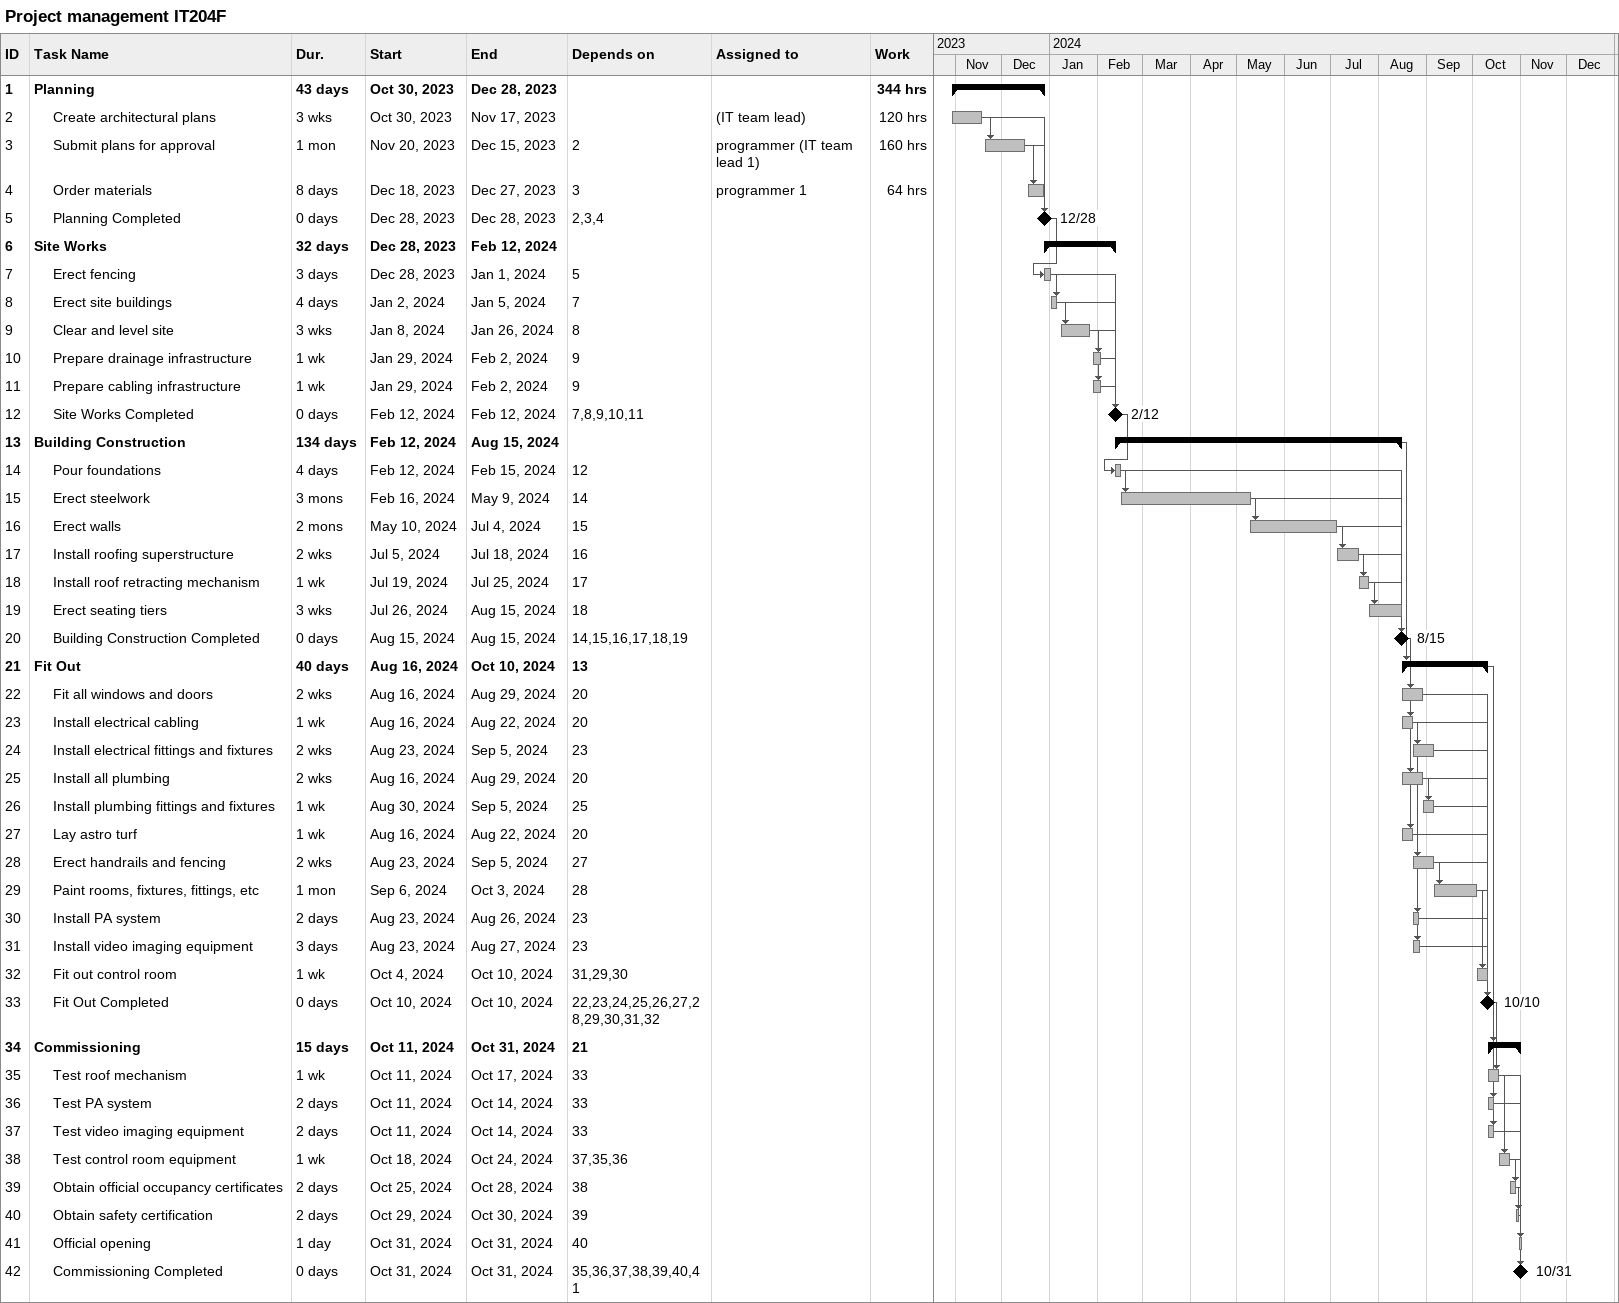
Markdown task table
Project management IT204F

| ID | Level | Task | Duration | Start | Finish | Predecessors | Resources | Work (h) |
|---|---|---|---|---|---|---|---|---|
| 1 | 1 | **Planning** | 43d | 2023-10-30 | 2023-12-28 |  |  | 344 |
| 2 | 2 | Create architectural plans | 3w | 2023-10-30 | 2023-11-17 |  | (IT team lead) | 120 |
| 3 | 2 | Submit plans for approval | 1mo | 2023-11-20 | 2023-12-15 | 2 | programmer (IT team lead 1) | 160 |
| 4 | 2 | Order materials | 8d | 2023-12-18 | 2023-12-27 | 3 | programmer 1 | 64 |
| 5 | 2 | Planning Completed | 0d | 2023-12-28 | 2023-12-28 | 2, 3, 4 |  |  |
| 6 | 1 | **Site Works** | 32d | 2023-12-28 | 2024-02-12 |  |  |  |
| 7 | 2 | Erect fencing | 3d | 2023-12-28 | 2024-01-01 | 5 |  |  |
| 8 | 2 | Erect site buildings | 4d | 2024-01-02 | 2024-01-05 | 7 |  |  |
| 9 | 2 | Clear and level site | 3w | 2024-01-08 | 2024-01-26 | 8 |  |  |
| 10 | 2 | Prepare drainage infrastructure | 1w | 2024-01-29 | 2024-02-02 | 9 |  |  |
| 11 | 2 | Prepare cabling infrastructure | 1w | 2024-01-29 | 2024-02-02 | 9 |  |  |
| 12 | 2 | Site Works Completed | 0d | 2024-02-12 | 2024-02-12 | 7, 8, 9, 10, 11 |  |  |
| 13 | 1 | **Building Construction** | 134d | 2024-02-12 | 2024-08-15 |  |  |  |
| 14 | 2 | Pour foundations | 4d | 2024-02-12 | 2024-02-15 | 12 |  |  |
| 15 | 2 | Erect steelwork | 3mo | 2024-02-16 | 2024-05-09 | 14 |  |  |
| 16 | 2 | Erect walls | 2mo | 2024-05-10 | 2024-07-04 | 15 |  |  |
| 17 | 2 | Install roofing superstructure | 2w | 2024-07-05 | 2024-07-18 | 16 |  |  |
| 18 | 2 | Install roof retracting mechanism | 1w | 2024-07-19 | 2024-07-25 | 17 |  |  |
| 19 | 2 | Erect seating tiers | 3w | 2024-07-26 | 2024-08-15 | 18 |  |  |
| 20 | 2 | Building Construction Completed | 0d | 2024-08-15 | 2024-08-15 | 14, 15, 16, 17, 18, 19 |  |  |
| 21 | 1 | **Fit Out** | 40d | 2024-08-16 | 2024-10-10 | 13 |  |  |
| 22 | 2 | Fit all windows and doors | 2w | 2024-08-16 | 2024-08-29 | 20 |  |  |
| 23 | 2 | Install electrical cabling | 1w | 2024-08-16 | 2024-08-22 | 20 |  |  |
| 24 | 2 | Install electrical fittings and fixtures | 2w | 2024-08-23 | 2024-09-05 | 23 |  |  |
| 25 | 2 | Install all plumbing | 2w | 2024-08-16 | 2024-08-29 | 20 |  |  |
| 26 | 2 | Install plumbing fittings and fixtures | 1w | 2024-08-30 | 2024-09-05 | 25 |  |  |
| 27 | 2 | Lay astro turf | 1w | 2024-08-16 | 2024-08-22 | 20 |  |  |
| 28 | 2 | Erect handrails and fencing | 2w | 2024-08-23 | 2024-09-05 | 27 |  |  |
| 29 | 2 | Paint rooms, fixtures, fittings, etc | 1mo | 2024-09-06 | 2024-10-03 | 28 |  |  |
| 30 | 2 | Install PA system | 2d | 2024-08-23 | 2024-08-26 | 23 |  |  |
| 31 | 2 | Install video imaging equipment | 3d | 2024-08-23 | 2024-08-27 | 23 |  |  |
| 32 | 2 | Fit out control room | 1w | 2024-10-04 | 2024-10-10 | 31, 29, 30 |  |  |
| 33 | 2 | Fit Out Completed | 0d | 2024-10-10 | 2024-10-10 | 22, 23, 24, 25, 26, 27, 28, 29, 30, 31, 32 |  |  |
| 34 | 1 | **Commissioning** | 15d | 2024-10-11 | 2024-10-31 | 21 |  |  |
| 35 | 2 | Test roof mechanism | 1w | 2024-10-11 | 2024-10-17 | 33 |  |  |
| 36 | 2 | Test PA system | 2d | 2024-10-11 | 2024-10-14 | 33 |  |  |
| 37 | 2 | Test video imaging equipment | 2d | 2024-10-11 | 2024-10-14 | 33 |  |  |
| 38 | 2 | Test control room equipment | 1w | 2024-10-18 | 2024-10-24 | 37, 35, 36 |  |  |
| 39 | 2 | Obtain official occupancy certificates | 2d | 2024-10-25 | 2024-10-28 | 38 |  |  |
| 40 | 2 | Obtain safety certification | 2d | 2024-10-29 | 2024-10-30 | 39 |  |  |
| 41 | 2 | Official opening | 1d | 2024-10-31 | 2024-10-31 | 40 |  |  |
| 42 | 2 | Commissioning Completed | 0d | 2024-10-31 | 2024-10-31 | 35, 36, 37, 38, 39, 40, 41 |  |  |
